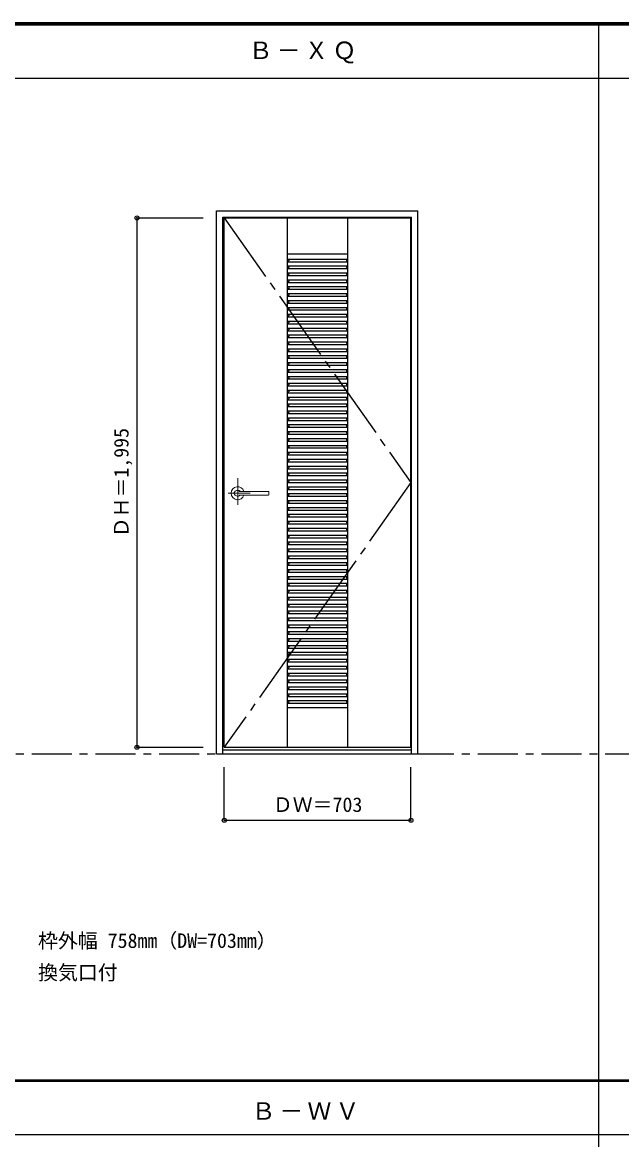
# Model space of a CAD drawing. Units: millimetres, scale not verified. Extents: x -6000 to 5700, y -4307 to 4260.
# Drawn here: x -966 to 1291, y -36 to 4175 of the extents above; entities that cross this region are included whole.
import ezdxf
from ezdxf.enums import TextEntityAlignment as Align

# ---------------------------------------------------------------- set-up
doc = ezdxf.new("R2010")
doc.units = ezdxf.units.MM
doc.header["$LTSCALE"] = 30
doc.header["$PDMODE"] = 32
doc.header["$PDSIZE"] = 15
doc.linetypes.add('CHAIN1', pattern=[8, 5, -1, 1, -1])
doc.linetypes.add('CHAIN2', pattern=[12, 9, -1, 1, -1])
for name, color, linetype in [('0-1_通り芯', 4, 'CHAIN1'), ('0-2_扉', 3, 'Continuous'), ('0-3_仕上げ', 4, 'Continuous'), ('0-4_枠', 3, 'Continuous'), ('0-7', 7, 'CHAIN2'), ('0-A_文字', 7, 'Continuous'), ('0-B_寸法', 7, 'Continuous'), ('F-1_枠', 6, 'Continuous')]:
    doc.layers.add(name, color=color, linetype=linetype)
doc.layers.add('0-5_レバー', color=7, linetype='Continuous', lineweight=18)
doc.styles.add('ＭＳ ゴシック', font='')
doc.styles.get('ＭＳ ゴシック').set_extended_font_data('MS Gothic')

msp = doc.modelspace()

# ---------------------------------------------------------------- linework, layer by layer
at = {"layer": '0-1_通り芯', "color": 7}
msp.add_line((-5490, 1418), (5690, 1418), dxfattribs=at)
at = {"layer": '0-2_扉'}
for p, q in [((-205.2, 3438), (497.8, 3438)), ((-205.2, 1443), (-205.2, 3438)), ((497.8, 1443), (497.8, 3438)), ((-205.2, 1443), (497.8, 1443))]:
    msp.add_line(p, q, dxfattribs=at)
at = {"layer": '0-3_仕上げ', "color": 3}
for p, q in [((32.3, 1443), (32.3, 3438)), ((260.3, 1443), (260.3, 3438))]:
    msp.add_line(p, q, dxfattribs=at)
at = {"layer": '0-3_仕上げ', "color": 7}
for p, q in [((32.3, 3303), (260.3, 3303)), ((32.3, 1593), (260.3, 1593))]:
    msp.add_line(p, q, dxfattribs=at)
at = {"layer": '0-3_仕上げ'}
for p, q in [((32.3, 3283), (260.3, 3283)), ((32.3, 3276.58), (37.3, 3276.58)), ((32.3, 3273), (260.3, 3273)), ((32.3, 3257), (260.3, 3257)), ((32.3, 3250.58), (37.3, 3250.58)), ((32.3, 3247), (260.3, 3247)), ((37.3, 3283), (37.3, 3276.58)), ((37.3, 3257), (37.3, 3250.58)), ((32.3, 3231), (260.3, 3231)), ((32.3, 3224.58), (37.3, 3224.58)), ((32.3, 3221), (260.3, 3221)), ((32.3, 3205), (260.3, 3205)), ((37.3, 3231), (37.3, 3224.58)), ((37.3, 3205), (37.3, 3198.58)), ((32.3, 3198.58), (37.3, 3198.58)), ((32.3, 3195), (260.3, 3195)), ((32.3, 3179), (260.3, 3179)), ((32.3, 3172.58), (37.3, 3172.58)), ((32.3, 3169), (260.3, 3169)), ((37.3, 3179), (37.3, 3172.58)), ((32.3, 3153), (260.3, 3153)), ((32.3, 3146.58), (37.3, 3146.58)), ((32.3, 3143), (260.3, 3143)), ((32.3, 3127), (260.3, 3127)), ((32.3, 3120.58), (37.3, 3120.58)), ((32.3, 3117), (260.3, 3117)), ((37.3, 3153), (37.3, 3146.58)), ((37.3, 3127), (37.3, 3120.58)), ((32.3, 3101), (260.3, 3101)), ((32.3, 3094.58), (37.3, 3094.58)), ((32.3, 3091), (260.3, 3091)), ((32.3, 3075), (260.3, 3075)), ((37.3, 3101), (37.3, 3094.58)), ((37.3, 3075), (37.3, 3068.58)), ((32.3, 3068.58), (37.3, 3068.58)), ((32.3, 3065), (260.3, 3065)), ((32.3, 3049), (260.3, 3049)), ((32.3, 3042.58), (37.3, 3042.58)), ((32.3, 3039), (260.3, 3039)), ((37.3, 3049), (37.3, 3042.58)), ((32.3, 3023), (260.3, 3023)), ((32.3, 3016.58), (37.3, 3016.58)), ((32.3, 3013), (260.3, 3013)), ((32.3, 2997), (260.3, 2997)), ((32.3, 2990.58), (37.3, 2990.58)), ((37.3, 3023), (37.3, 3016.58)), ((37.3, 2997), (37.3, 2990.58)), ((32.3, 2987), (260.3, 2987)), ((32.3, 2971), (260.3, 2971)), ((32.3, 2964.58), (37.3, 2964.58)), ((32.3, 2961), (260.3, 2961)), ((37.3, 2971), (37.3, 2964.58)), ((32.3, 2945), (260.3, 2945)), ((32.3, 2938.58), (37.3, 2938.58)), ((32.3, 2935), (260.3, 2935)), ((32.3, 2919), (260.3, 2919)), ((32.3, 2912.58), (37.3, 2912.58)), ((32.3, 2909), (260.3, 2909)), ((37.3, 2945), (37.3, 2938.58)), ((37.3, 2919), (37.3, 2912.58)), ((32.3, 2893), (260.3, 2893)), ((32.3, 2886.58), (37.3, 2886.58)), ((32.3, 2883), (260.3, 2883)), ((32.3, 2867), (260.3, 2867)), ((37.3, 2893), (37.3, 2886.58)), ((37.3, 2867), (37.3, 2860.58)), ((32.3, 2860.58), (37.3, 2860.58)), ((32.3, 2857), (260.3, 2857)), ((32.3, 2841), (260.3, 2841)), ((32.3, 2834.58), (37.3, 2834.58)), ((32.3, 2831), (260.3, 2831)), ((37.3, 2841), (37.3, 2834.58)), ((32.3, 2815), (260.3, 2815)), ((32.3, 2808.58), (37.3, 2808.58)), ((32.3, 2805), (260.3, 2805)), ((32.3, 2789), (260.3, 2789)), ((32.3, 2782.58), (37.3, 2782.58)), ((32.3, 2779), (260.3, 2779)), ((37.3, 2815), (37.3, 2808.58)), ((37.3, 2789), (37.3, 2782.58)), ((32.3, 2763), (260.3, 2763)), ((32.3, 2756.58), (37.3, 2756.58)), ((32.3, 2753), (260.3, 2753)), ((32.3, 2737), (260.3, 2737)), ((37.3, 2763), (37.3, 2756.58)), ((37.3, 2737), (37.3, 2730.58)), ((32.3, 2730.58), (37.3, 2730.58)), ((32.3, 2727), (260.3, 2727)), ((32.3, 2711), (260.3, 2711)), ((32.3, 2704.58), (37.3, 2704.58)), ((32.3, 2701), (260.3, 2701)), ((37.3, 2711), (37.3, 2704.58)), ((32.3, 2685), (260.3, 2685)), ((32.3, 2678.58), (37.3, 2678.58)), ((32.3, 2675), (260.3, 2675)), ((32.3, 2659), (260.3, 2659)), ((37.3, 2685), (37.3, 2678.58)), ((37.3, 2659), (37.3, 2652.58)), ((32.3, 2652.58), (37.3, 2652.58)), ((32.3, 2649), (260.3, 2649)), ((32.3, 2633), (260.3, 2633)), ((32.3, 2626.58), (37.3, 2626.58)), ((32.3, 2623), (260.3, 2623)), ((37.3, 2633), (37.3, 2626.58)), ((32.3, 2607), (260.3, 2607)), ((32.3, 2600.58), (37.3, 2600.58)), ((32.3, 2597), (260.3, 2597)), ((32.3, 2581), (260.3, 2581)), ((32.3, 2574.58), (37.3, 2574.58)), ((32.3, 2571), (260.3, 2571)), ((37.3, 2607), (37.3, 2600.58)), ((37.3, 2581), (37.3, 2574.58)), ((32.3, 2555), (260.3, 2555)), ((32.3, 2548.58), (37.3, 2548.58)), ((32.3, 2545), (260.3, 2545)), ((32.3, 2529), (260.3, 2529)), ((37.3, 2555), (37.3, 2548.58)), ((37.3, 2529), (37.3, 2522.58)), ((32.3, 2522.58), (37.3, 2522.58)), ((32.3, 2519), (260.3, 2519)), ((32.3, 2503), (260.3, 2503)), ((32.3, 2496.58), (37.3, 2496.58)), ((32.3, 2493), (260.3, 2493)), ((37.3, 2503), (37.3, 2496.58)), ((32.3, 2477), (260.3, 2477)), ((32.3, 2470.58), (37.3, 2470.58)), ((32.3, 2467), (260.3, 2467)), ((32.3, 2451), (260.3, 2451)), ((32.3, 2444.58), (37.3, 2444.58)), ((37.3, 2477), (37.3, 2470.58)), ((37.3, 2451), (37.3, 2444.58)), ((32.3, 2441), (260.3, 2441)), ((32.3, 2425), (260.3, 2425)), ((32.3, 2418.58), (37.3, 2418.58)), ((32.3, 2415), (260.3, 2415)), ((37.3, 2425), (37.3, 2418.58)), ((32.3, 2399), (260.3, 2399)), ((32.3, 2392.58), (37.3, 2392.58)), ((32.3, 2389), (260.3, 2389)), ((32.3, 2373), (260.3, 2373)), ((32.3, 2366.58), (37.3, 2366.58)), ((32.3, 2363), (260.3, 2363)), ((37.3, 2399), (37.3, 2392.58)), ((37.3, 2373), (37.3, 2366.58)), ((32.3, 2347), (260.3, 2347)), ((32.3, 2340.58), (37.3, 2340.58)), ((32.3, 2337), (260.3, 2337)), ((32.3, 2321), (260.3, 2321)), ((37.3, 2347), (37.3, 2340.58)), ((37.3, 2321), (37.3, 2314.58)), ((32.3, 2314.58), (37.3, 2314.58)), ((32.3, 2311), (260.3, 2311)), ((32.3, 2295), (260.3, 2295)), ((32.3, 2288.58), (37.3, 2288.58)), ((32.3, 2285), (260.3, 2285)), ((37.3, 2295), (37.3, 2288.58)), ((32.3, 2269), (260.3, 2269)), ((32.3, 2262.58), (37.3, 2262.58)), ((32.3, 2259), (260.3, 2259)), ((32.3, 2243), (260.3, 2243)), ((32.3, 2236.58), (37.3, 2236.58)), ((32.3, 2233), (260.3, 2233)), ((37.3, 2269), (37.3, 2262.58)), ((37.3, 2243), (37.3, 2236.58)), ((32.3, 2217), (260.3, 2217)), ((32.3, 2210.58), (37.3, 2210.58)), ((32.3, 2207), (260.3, 2207)), ((32.3, 2191), (260.3, 2191)), ((37.3, 2217), (37.3, 2210.58)), ((37.3, 2191), (37.3, 2184.58)), ((32.3, 2184.58), (37.3, 2184.58)), ((32.3, 2181), (260.3, 2181)), ((32.3, 2165), (260.3, 2165)), ((32.3, 2158.58), (37.3, 2158.58)), ((32.3, 2155), (260.3, 2155)), ((37.3, 2165), (37.3, 2158.58)), ((32.3, 2139), (260.3, 2139)), ((32.3, 2132.58), (37.3, 2132.58)), ((32.3, 2129), (260.3, 2129)), ((32.3, 2113), (260.3, 2113)), ((32.3, 2106.58), (37.3, 2106.58)), ((37.3, 2139), (37.3, 2132.58)), ((37.3, 2113), (37.3, 2106.58)), ((32.3, 2103), (260.3, 2103)), ((32.3, 2087), (260.3, 2087)), ((32.3, 2080.58), (37.3, 2080.58)), ((32.3, 2077), (260.3, 2077)), ((37.3, 2087), (37.3, 2080.58)), ((32.3, 2061), (260.3, 2061)), ((32.3, 2054.58), (37.3, 2054.58)), ((32.3, 2051), (260.3, 2051)), ((32.3, 2035), (260.3, 2035)), ((32.3, 2028.58), (37.3, 2028.58)), ((32.3, 2025), (260.3, 2025)), ((37.3, 2061), (37.3, 2054.58)), ((37.3, 2035), (37.3, 2028.58)), ((32.3, 2009), (260.3, 2009)), ((32.3, 2002.58), (37.3, 2002.58)), ((32.3, 1999), (260.3, 1999)), ((32.3, 1983), (260.3, 1983)), ((37.3, 2009), (37.3, 2002.58)), ((37.3, 1983), (37.3, 1976.58)), ((32.3, 1976.58), (37.3, 1976.58)), ((32.3, 1973), (260.3, 1973)), ((32.3, 1957), (260.3, 1957)), ((32.3, 1950.58), (37.3, 1950.58)), ((32.3, 1947), (260.3, 1947)), ((37.3, 1957), (37.3, 1950.58)), ((32.3, 1931), (260.3, 1931)), ((32.3, 1924.58), (37.3, 1924.58)), ((32.3, 1921), (260.3, 1921)), ((32.3, 1905), (260.3, 1905)), ((32.3, 1898.58), (37.3, 1898.58)), ((32.3, 1895), (260.3, 1895)), ((37.3, 1931), (37.3, 1924.58)), ((37.3, 1905), (37.3, 1898.58)), ((32.3, 1879), (260.3, 1879)), ((32.3, 1872.58), (37.3, 1872.58)), ((32.3, 1869), (260.3, 1869)), ((32.3, 1853), (260.3, 1853)), ((37.3, 1879), (37.3, 1872.58)), ((37.3, 1853), (37.3, 1846.58)), ((32.3, 1846.58), (37.3, 1846.58)), ((32.3, 1843), (260.3, 1843)), ((32.3, 1827), (260.3, 1827)), ((32.3, 1820.58), (37.3, 1820.58)), ((32.3, 1817), (260.3, 1817)), ((37.3, 1827), (37.3, 1820.58)), ((32.3, 1801), (260.3, 1801)), ((32.3, 1794.58), (37.3, 1794.58)), ((32.3, 1791), (260.3, 1791)), ((32.3, 1775), (260.3, 1775)), ((32.3, 1768.58), (37.3, 1768.58)), ((37.3, 1801), (37.3, 1794.58)), ((37.3, 1775), (37.3, 1768.58)), ((32.3, 1765), (260.3, 1765)), ((32.3, 1749), (260.3, 1749)), ((32.3, 1742.58), (37.3, 1742.58)), ((32.3, 1739), (260.3, 1739)), ((37.3, 1749), (37.3, 1742.58)), ((32.3, 1723), (260.3, 1723)), ((32.3, 1716.58), (37.3, 1716.58)), ((32.3, 1713), (260.3, 1713)), ((32.3, 1697), (260.3, 1697)), ((32.3, 1690.58), (37.3, 1690.58)), ((32.3, 1687), (260.3, 1687)), ((37.3, 1723), (37.3, 1716.58)), ((37.3, 1697), (37.3, 1690.58)), ((32.3, 1671), (260.3, 1671)), ((32.3, 1664.58), (37.3, 1664.58)), ((32.3, 1661), (260.3, 1661)), ((32.3, 1645), (260.3, 1645)), ((37.3, 1671), (37.3, 1664.58)), ((37.3, 1645), (37.3, 1638.58)), ((32.3, 1638.58), (37.3, 1638.58)), ((32.3, 1635), (260.3, 1635)), ((32.3, 1619), (260.3, 1619)), ((32.3, 1612.58), (37.3, 1612.58)), ((32.3, 1609), (260.3, 1609)), ((37.3, 1619), (37.3, 1612.58))]:
    msp.add_line(p, q, dxfattribs=at)
for points in [[(255.3, 3283), (255.3, 3276.58), (260.3, 3276.58)], [(255.3, 3257), (255.3, 3250.58), (260.3, 3250.58)], [(255.3, 3231), (255.3, 3224.58), (260.3, 3224.58)], [(255.3, 3205), (255.3, 3198.58), (260.3, 3198.58)], [(255.3, 3179), (255.3, 3172.58), (260.3, 3172.58)], [(255.3, 3153), (255.3, 3146.58), (260.3, 3146.58)], [(255.3, 3127), (255.3, 3120.58), (260.3, 3120.58)], [(255.3, 3101), (255.3, 3094.58), (260.3, 3094.58)], [(255.3, 3075), (255.3, 3068.58), (260.3, 3068.58)], [(255.3, 3049), (255.3, 3042.58), (260.3, 3042.58)], [(255.3, 3023), (255.3, 3016.58), (260.3, 3016.58)], [(255.3, 2997), (255.3, 2990.58), (260.3, 2990.58)], [(255.3, 2971), (255.3, 2964.58), (260.3, 2964.58)], [(255.3, 2945), (255.3, 2938.58), (260.3, 2938.58)], [(255.3, 2919), (255.3, 2912.58), (260.3, 2912.58)], [(255.3, 2893), (255.3, 2886.58), (260.3, 2886.58)], [(255.3, 2867), (255.3, 2860.58), (260.3, 2860.58)], [(255.3, 2841), (255.3, 2834.58), (260.3, 2834.58)], [(255.3, 2815), (255.3, 2808.58), (260.3, 2808.58)], [(255.3, 2789), (255.3, 2782.58), (260.3, 2782.58)], [(255.3, 2763), (255.3, 2756.58), (260.3, 2756.58)], [(255.3, 2737), (255.3, 2730.58), (260.3, 2730.58)], [(255.3, 2711), (255.3, 2704.58), (260.3, 2704.58)], [(255.3, 2685), (255.3, 2678.58), (260.3, 2678.58)], [(255.3, 2659), (255.3, 2652.58), (260.3, 2652.58)], [(255.3, 2633), (255.3, 2626.58), (260.3, 2626.58)], [(255.3, 2607), (255.3, 2600.58), (260.3, 2600.58)], [(255.3, 2581), (255.3, 2574.58), (260.3, 2574.58)], [(255.3, 2555), (255.3, 2548.58), (260.3, 2548.58)], [(255.3, 2529), (255.3, 2522.58), (260.3, 2522.58)], [(255.3, 2503), (255.3, 2496.58), (260.3, 2496.58)], [(255.3, 2477), (255.3, 2470.58), (260.3, 2470.58)], [(255.3, 2451), (255.3, 2444.58), (260.3, 2444.58)], [(255.3, 2425), (255.3, 2418.58), (260.3, 2418.58)], [(255.3, 2399), (255.3, 2392.58), (260.3, 2392.58)], [(255.3, 2373), (255.3, 2366.58), (260.3, 2366.58)], [(255.3, 2347), (255.3, 2340.58), (260.3, 2340.58)], [(255.3, 2321), (255.3, 2314.58), (260.3, 2314.58)], [(255.3, 2295), (255.3, 2288.58), (260.3, 2288.58)], [(255.3, 2269), (255.3, 2262.58), (260.3, 2262.58)], [(255.3, 2243), (255.3, 2236.58), (260.3, 2236.58)], [(255.3, 2217), (255.3, 2210.58), (260.3, 2210.58)], [(255.3, 2191), (255.3, 2184.58), (260.3, 2184.58)], [(255.3, 2165), (255.3, 2158.58), (260.3, 2158.58)], [(255.3, 2139), (255.3, 2132.58), (260.3, 2132.58)], [(255.3, 2113), (255.3, 2106.58), (260.3, 2106.58)], [(255.3, 2087), (255.3, 2080.58), (260.3, 2080.58)], [(255.3, 2061), (255.3, 2054.58), (260.3, 2054.58)], [(255.3, 2035), (255.3, 2028.58), (260.3, 2028.58)], [(255.3, 2009), (255.3, 2002.58), (260.3, 2002.58)], [(255.3, 1983), (255.3, 1976.58), (260.3, 1976.58)], [(255.3, 1957), (255.3, 1950.58), (260.3, 1950.58)], [(255.3, 1931), (255.3, 1924.58), (260.3, 1924.58)], [(255.3, 1905), (255.3, 1898.58), (260.3, 1898.58)], [(255.3, 1879), (255.3, 1872.58), (260.3, 1872.58)], [(255.3, 1853), (255.3, 1846.58), (260.3, 1846.58)], [(255.3, 1827), (255.3, 1820.58), (260.3, 1820.58)], [(255.3, 1801), (255.3, 1794.58), (260.3, 1794.58)], [(255.3, 1775), (255.3, 1768.58), (260.3, 1768.58)], [(255.3, 1749), (255.3, 1742.58), (260.3, 1742.58)], [(255.3, 1723), (255.3, 1716.58), (260.3, 1716.58)], [(255.3, 1697), (255.3, 1690.58), (260.3, 1690.58)], [(255.3, 1671), (255.3, 1664.58), (260.3, 1664.58)], [(255.3, 1645), (255.3, 1638.58), (260.3, 1638.58)], [(255.3, 1619), (255.3, 1612.58), (260.3, 1612.58)]]:
    msp.add_lwpolyline(points, dxfattribs=at)
at = {"layer": '0-4_枠'}
for p, q in [((-234.2, 3465), (523.8, 3465)), ((-234.2, 1418), (-234.2, 3465)), ((523.8, 1418), (523.8, 3465)), ((-210.2, 3441), (499.8, 3441)), ((-210.2, 1418), (-210.2, 3441)), ((499.8, 1418), (499.8, 3441)), ((-210.2, 1433), (499.8, 1433)), ((-234.2, 1418), (523.8, 1418))]:
    msp.add_line(p, q, dxfattribs=at)
at = {"layer": '0-5_レバー', "color": 4, "linetype": 'CHAIN1'}
for p, q in [((-154.7, 2456.96), (-154.7, 2357.11)), ((-107.9, 2400.5), (-190.92, 2400.5))]:
    msp.add_line(p, q, dxfattribs=at)
at = {"layer": '0-5_レバー'}
for q in [(-37.7, 2405.99), (-37.7, 2395)]:
    msp.add_line((-37.7, 2400.5), q, dxfattribs=at)
for points in [[(-144.74, 2407.49), (-145.51, 2408.28), (-147.48, 2409.65), (-149.73, 2410.66), (-152.16, 2411.29), (-154.7, 2411.5), (-157.24, 2411.29), (-159.67, 2410.66), (-161.92, 2409.65), (-163.89, 2408.28), (-165.51, 2406.61), (-166.71, 2404.71), (-167.45, 2402.65), (-167.7, 2400.5), (-167.45, 2398.35), (-166.71, 2396.29), (-165.51, 2394.39), (-163.89, 2392.72), (-161.92, 2391.35), (-159.67, 2390.34), (-157.24, 2389.71), (-154.7, 2389.5), (-152.16, 2389.71), (-149.73, 2390.34), (-147.48, 2391.35), (-145.51, 2392.72), (-144.74, 2393.51)], [(-39.2, 2407.5), (-48.93, 2407.5), (-59.11, 2407.5), (-68.71, 2407.5), (-77.7, 2407.5), (-86.11, 2407.5), (-93.92, 2407.5), (-100.74, 2407.5), (-107.04, 2407.5), (-112.8, 2407.5), (-118.05, 2407.5), (-122.84, 2407.5), (-127.5, 2407.5), (-131.7, 2407.5), (-135.45, 2407.5), (-137.45, 2407.5), (-139.3, 2407.5), (-141.31, 2407.49), (-143.72, 2407.49), (-145.21, 2407.49), (-146.75, 2407.49), (-148.27, 2407.49), (-149.37, 2407.49), (-149.83, 2407.49), (-149.83, 2407.48)], [(-39.2, 2407.5), (-48.28, 2407.5), (-48.68, 2407.5)], [(-149.68, 2393.51), (-149.55, 2393.51), (-149.11, 2393.51), (-148.39, 2393.51), (-147.37, 2393.51), (-146.11, 2393.51), (-144.76, 2393.51), (-141.9, 2393.51), (-138.92, 2393.5), (-135.9, 2393.5), (-132.86, 2393.5), (-129.79, 2393.5), (-126.71, 2393.5), (-122.71, 2393.5), (-118.3, 2393.5), (-113.33, 2393.5), (-107.8, 2393.5), (-101.71, 2393.5), (-95.06, 2393.5), (-87.85, 2393.5), (-79.26, 2393.5), (-70, 2393.5), (-60.06, 2393.5), (-49.45, 2393.5), (-39.2, 2393.5)]]:
    msp.add_lwpolyline(points, dxfattribs=at)
for centre, radius, start, end in [((-154.7, 2400.5), 24.55, 16.59952, 343.36736), ((-39.2, 2406), 1.5, 0.00847, 89.9163), ((-39.2, 2406), 1.5, 360, 90.17419), ((-39.2, 2395), 1.5, 270.16419, 0), ((-39.2, 2395), 1.5, 269.91059, 359.99153)]:
    msp.add_arc(centre, radius, start, end, dxfattribs=at)
at = {"layer": '0-7'}
for p, q in [((-205.2, 3438), (497.8, 2440.5)), ((497.8, 2440.5), (-205.2, 1443))]:
    msp.add_line(p, q, dxfattribs=at)
at = {"layer": '0-B_寸法', "color": 4}
for p, q in [((-534.2, 3438), (-284.2, 3438)), ((-534.2, 3438), (-534.2, 1443)), ((-534.2, 1443), (-284.2, 1443)), ((-205.2, 1168), (-205.2, 1368)), ((497.8, 1168), (497.8, 1368)), ((-205.2, 1168), (497.8, 1168))]:
    msp.add_line(p, q, dxfattribs=at)
at = {"layer": '0-B_寸法'}
for p in [(-534.2, 3438), (-534.2, 1443), (-205.2, 1168), (497.8, 1168)]:
    msp.add_point(p, dxfattribs=at)
at = {"layer": 'F-1_枠'}
for p, q in [((-6000, 4175), (5700, 4175)), ((-6000, 4170), (5700, 4170)), ((1204.8, 4175), (1204.8, -3790)), ((-6000, 4165), (5700, 4165)), ((-6000, 3965), (5700, 3965)), ((-6000, 190.5), (5700, 190.5)), ((-6000, 187.5), (5700, 187.5)), ((-6000, 184.5), (5700, 184.5)), ((-6000, -15.5), (5700, -15.5))]:
    msp.add_line(p, q, dxfattribs=at)

# ---------------------------------------------------------------- texts
at = {"layer": '0-A_文字', "style": 'ＭＳ ゴシック'}
for s, p in [('枠外幅 758mm（DW=703mm）', (-906.8, 670.5)), ('換気口付', (-906.8, 550.5))]:
    msp.add_text(s, height=54.99, dxfattribs=at).set_placement(p, align=Align.BOTTOM_LEFT)
at = {"layer": '0-A_文字', "char_height": 65.98, "attachment_point": 7, "style": 'ＭＳ ゴシック'}
for s, insert in [('\\T1.17;Ｂ－ＸＱ', (-113.5, 4020)), ('\\T1.17;Ｂ－ＷＶ', (-102.5, 39.5))]:
    msp.add_mtext(s, dxfattribs=dict(at, insert=insert))
at = {"layer": '0-B_寸法', "style": 'ＭＳ ゴシック'}
msp.add_text('ＤＨ＝1,995', height=54.99, rotation=90, dxfattribs=at).set_placement((-549.2, 2234.25), align=Align.BOTTOM_LEFT)
msp.add_text('ＤＷ＝703', height=54.99, dxfattribs=at).set_placement((-22.45, 1183), align=Align.BOTTOM_LEFT)

doc.saveas('drawing.dxf')
